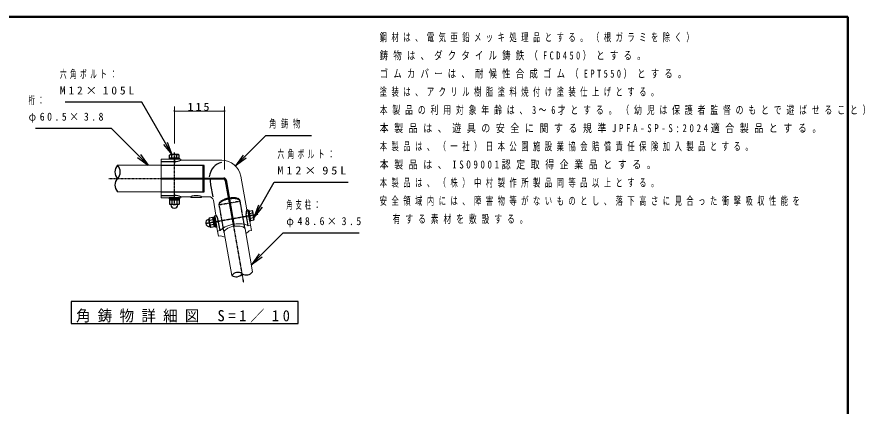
# Model space of a CAD drawing. Units: millimetres, scale not verified, with parts at other scales. Extents: x -35408 to 50, y -49934 to 13350.
# Drawn here: x -9520 to 50, y 8884 to 13350 of the extents above; entities that cross this region are included whole.
import ezdxf

# ---------------------------------------------------------------- set-up
doc = ezdxf.new("R2010")
doc.units = ezdxf.units.MM
doc.linetypes.add('USER2', pattern=[6, 3, -1, 1, -1])
doc.linetypes.add('USER4', pattern=[8, 5, -3])
for name, color, linetype, lineweight in [('A3図枠', 7, 'Continuous', 25), ('線', 2, 'Continuous', 25), ('補助', 2, 'Continuous', 25)]:
    doc.layers.add(name, color=color, linetype=linetype, lineweight=lineweight)
doc.styles.add('ＭＳ ゴシック', font='')
doc.styles.get('ＭＳ ゴシック').set_extended_font_data('MS Gothic')

# ---------------------------------------------------------------- blocks, each defined once
blk = doc.blocks.new('dimension_origin')
at = {"color": 0, "linetype": 'Continuous', "lineweight": -2}
blk.add_circle((0, 0), 1.25, dxfattribs=at)

msp = doc.modelspace()

# ---------------------------------------------------------------- linework, layer by layer
at = {"layer": 'A3図枠', "lineweight": 50}
for p, q in [((0, 13350), (-19250, 13350)), ((0, 0), (0, 13350))]:
    msp.add_line(p, q, dxfattribs=at)
at = {"layer": '線', "color": 20, "linetype": 'USER2'}
for p, q in [((-7714.059, 11195.171), (-7714.059, 11795.171)), ((-7714.059, 11747.671), (-7714.059, 11672.671)), ((-8464.059, 11495.171), (-7139.059, 11495.171)), ((-6920.138, 10305.709), (-7128.226, 11485.831)), ((-7714.059, 11242.671), (-7714.059, 11317.671)), ((-6960.436, 11233.94), (-7199.744, 11191.743)), ((-6752.755, 11084.06), (-7343.639, 10979.872)), ((-7267.613, 10993.57), (-7193.753, 11006.593)), ((-6828.881, 11070.93), (-6902.742, 11057.906))]:
    msp.add_line(p, q, dxfattribs=at)
at = {"layer": '線', "color": 7, "lineweight": 13}
for p, q in [((-7864.059, 11716.421), (-7639.059, 11716.421)), ((-7864.059, 11703.921), (-7864.059, 11716.421)), ((-7864.059, 11703.921), (-7864.059, 11500.171)), ((-7639.159, 11703.921), (-7169.522, 11703.921)), ((-7639.059, 11703.921), (-7639.059, 11716.421)), ((-8364.059, 11646.421), (-7864.059, 11646.421)), ((-7864.059, 11490.171), (-7864.059, 11286.421)), ((-6952.864, 11522.124), (-6884.99, 11137.193)), ((-8364.059, 11343.921), (-7864.059, 11343.921)), ((-7864.059, 11286.421), (-7864.059, 11273.921)), ((-7864.059, 11273.921), (-7639.059, 11273.921)), ((-7639.159, 11286.421), (-7526.559, 11286.421)), ((-7639.059, 11286.421), (-7639.059, 11273.921)), ((-7526.559, 11278.921), (-7526.559, 11286.421)), ((-7401.559, 11278.921), (-7526.559, 11278.921)), ((-7401.559, 11278.921), (-7401.559, 11286.421)), ((-7401.559, 11286.421), (-7316.781, 11286.421)), ((-7267.54, 11245.104), (-7237.551, 11075.027)), ((-6884.99, 11137.193), (-6872.68, 11139.364)), ((-6840.892, 10959.082), (-6872.68, 11139.364)), ((-7237.551, 11075.027), (-7249.861, 11072.857)), ((-7218.073, 10892.575), (-7249.861, 11072.857)), ((-6808.791, 11046.625), (-6803.192, 11047.612)), ((-6817.849, 10425.288), (-6904.673, 10917.691)), ((-6868.163, 10954.274), (-6840.892, 10959.082)), ((-6830.582, 10900.611), (-6840.892, 10959.082)), ((-7190.802, 10897.384), (-7218.073, 10892.575)), ((-7207.763, 10834.104), (-7218.073, 10892.575)), ((-7180.491, 10838.913), (-7207.763, 10834.104)), ((-7057.157, 10383.091), (-7143.981, 10875.495)), ((-6857.853, 10895.803), (-6830.582, 10900.611))]:
    msp.add_line(p, q, dxfattribs=at)
at = {"layer": '線'}
for p, q in [((-7863.959, 11690.742), (-7714.059, 11690.742)), ((-7654.059, 11728.921), (-7774.059, 11728.921)), ((-7774.059, 11728.921), (-7774.059, 11716.421)), ((-7654.059, 11716.421), (-7774.059, 11716.421)), ((-7768.907, 11763.235), (-7759.059, 11768.921)), ((-7768.907, 11728.921), (-7768.907, 11763.235)), ((-7659.21, 11728.921), (-7768.907, 11728.921)), ((-7669.059, 11768.921), (-7759.059, 11768.921)), ((-7741.483, 11728.921), (-7741.483, 11763.235)), ((-7686.635, 11728.921), (-7686.635, 11763.235)), ((-7659.21, 11763.235), (-7669.059, 11768.921)), ((-7659.21, 11728.921), (-7659.21, 11763.235)), ((-7654.059, 11716.421), (-7654.059, 11728.921)), ((-7864.059, 11500.171), (-7146.401, 11500.171)), ((-7864.059, 11490.171), (-7155.3, 11490.171)), ((-7299.065, 11423.891), (-7274.826, 11286.421)), ((-7130.679, 11469.512), (-7038.42, 10946.282)), ((-7121.781, 11479.512), (-7028.079, 10948.105)), ((-7863.959, 11299.6), (-7714.059, 11299.6)), ((-7654.059, 11273.921), (-7774.059, 11273.921)), ((-7774.059, 11273.921), (-7774.059, 11261.421)), ((-7654.059, 11261.421), (-7774.059, 11261.421)), ((-7659.21, 11246.421), (-7768.907, 11246.421)), ((-7768.907, 11246.421), (-7768.907, 11202.107)), ((-7768.907, 11202.107), (-7759.059, 11196.421)), ((-7660.309, 11261.421), (-7767.809, 11261.421)), ((-7767.809, 11261.421), (-7767.809, 11246.421)), ((-7660.309, 11246.421), (-7767.809, 11246.421)), ((-7741.483, 11246.421), (-7741.483, 11202.107)), ((-7714.896, 11246.421), (-7718.915, 11261.421)), ((-7709.202, 11246.421), (-7713.221, 11261.421)), ((-7686.635, 11246.421), (-7686.635, 11202.107)), ((-7659.21, 11202.107), (-7669.059, 11196.421)), ((-7660.309, 11261.421), (-7660.309, 11246.421)), ((-7659.21, 11246.421), (-7659.21, 11202.107)), ((-7654.059, 11261.421), (-7654.059, 11273.921)), ((-7669.059, 11196.421), (-7759.059, 11196.421)), ((-7754.059, 11193.921), (-7754.059, 11196.421)), ((-7674.059, 11193.921), (-7674.059, 11196.421)), ((-6857.765, 11126.762), (-6870.075, 11124.592)), ((-6849.238, 11006.415), (-6870.075, 11124.592)), ((-6836.927, 11008.585), (-6857.765, 11126.762)), ((-6856.871, 11121.689), (-6823.078, 11127.647)), ((-6837.822, 11013.659), (-6856.871, 11121.689)), ((-6823.078, 11127.647), (-6815.768, 11118.936)), ((-6800.14, 11030.303), (-6815.768, 11118.936)), ((-7322.568, 11024.496), (-7320.106, 11024.931)), ((-7317.085, 11040.541), (-7320.975, 11029.855)), ((-7305.346, 10941.222), (-7320.975, 11029.855)), ((-7273.444, 11048.236), (-7317.085, 11040.541)), ((-7268.682, 11021.228), (-7312.323, 11013.533)), ((-7254.396, 10940.206), (-7273.444, 11048.236)), ((-7258.482, 11049.759), (-7273.254, 11047.154)), ((-7254.586, 10941.287), (-7273.254, 11047.154)), ((-7247.257, 11058.084), (-7259.567, 11055.914)), ((-7238.729, 10937.737), (-7259.567, 11055.914)), ((-7239.814, 10943.892), (-7258.482, 11049.759)), ((-7226.419, 10939.908), (-7247.257, 11058.084)), ((-7190.802, 10897.384), (-7214.721, 11033.04)), ((-6868.163, 10954.274), (-6892.083, 11089.93)), ((-6852.109, 11094.681), (-6818.316, 11100.64)), ((-6849.238, 11006.415), (-6836.927, 11008.585)), ((-6842.584, 11040.666), (-6808.791, 11046.625)), ((-6837.822, 11013.659), (-6804.029, 11019.617)), ((-6804.029, 11019.617), (-6800.14, 11030.303)), ((-7308.677, 10945.712), (-7306.215, 10946.146)), ((-7298.037, 10932.511), (-7305.346, 10941.222)), ((-7259.158, 10967.213), (-7302.799, 10959.518)), ((-7254.396, 10940.206), (-7298.037, 10932.511)), ((-7264.065, 10995.045), (-7249.991, 11001.608)), ((-7263.077, 10989.438), (-7249.003, 10996.001)), ((-7239.814, 10943.892), (-7254.586, 10941.287)), ((-7238.729, 10937.737), (-7226.419, 10939.908))]:
    msp.add_line(p, q, dxfattribs=at)
at = {"layer": '線', "color": 4, "linetype": 'USER4'}
for p, q in [((-7864.059, 11646.421), (-7374.059, 11646.421)), ((-7384.059, 11343.921), (-7384.059, 11646.421)), ((-7374.059, 11343.921), (-7374.059, 11646.421)), ((-7864.059, 11343.921), (-7374.059, 11343.921)), ((-7143.981, 10875.495), (-7201.339, 11200.787)), ((-6904.673, 10917.691), (-6962.031, 11242.983))]:
    msp.add_line(p, q, dxfattribs=at)
at = {"layer": '線'}
for centre, radius, start, end in [((-7755.195, 11739.485), 27.424, 60.00001, 119.99999), ((-7714.059, 11699.942), 68.979, 66.57346, 113.42654), ((-7714.34, 11912.345), 221.602, 270.07279, 289.85948), ((-7672.923, 11739.485), 27.424, 60.00001, 119.99999), ((-8285.552, 11570.796), 109.006, 136.07099, 223.92901), ((-8442.565, 11570.796), 109.006, 316.07099, 43.92901), ((-8285.552, 11419.546), 109.006, 136.07099, 223.92901), ((-7155.3, 11465.171), 25, 10, 90), ((-7146.401, 11475.171), 25, 10, 90), ((-7714.34, 11077.998), 221.602, 70.14052, 89.92721), ((-7755.195, 11225.857), 27.424, 240.00001, 299.99999), ((-7714.059, 11265.4), 68.979, 246.57346, 293.42654), ((-7672.923, 11225.857), 27.424, 240.00001, 299.99999), ((-7714.059, 11193.921), 40, 180, 0), ((-6805.331, 11101.075), 87.465, 155.61012, 187.32058), ((-6844.086, 11110.02), 27.424, 340.00001, 39.99999), ((-7315.622, 10985.104), 40, 100, 280), ((-7291.315, 11031.161), 27.424, 160.00001, 219.99999), ((-7245.23, 10997.516), 68.979, 166.57346, 213.42654), ((-7300.054, 11013.842), 87.465, 12.67942, 44.38988), ((-6875.885, 11062.642), 68.979, 346.57346, 33.42654), ((-6829.8, 11028.997), 27.424, 340.00001, 39.99999), ((-7277.029, 10950.139), 27.424, 160.00001, 219.99999), ((-6986.379, 10331.531), 87.568, 56.07233, 143.92767), ((-7008.282, 10455.75), 87.568, 236.07233, 323.92767), ((-6888.628, 10476.848), 87.568, 236.07233, 323.92767)]:
    msp.add_arc(centre, radius, start, end, dxfattribs=at)
at = {"layer": '線', "color": 7, "lineweight": 13}
for centre, radius in [((-7169.522, 11483.921), 220), ((-7316.781, 11236.421), 50)]:
    msp.add_arc(centre, radius, 10, 90, dxfattribs=at)
at = {"layer": '線'}
for centre, major_axis, ratio, start_param, end_param in [((-7130.324, 11434.384), (-43.006, 243.896), 0.767184, 6.28318531, 7.39580983), ((-7111.952, 11456.884), (-43.006, 243.896), 0.767184, 1.34157699, 1.57079633), ((-7464.059, 11286.421), (62.5, 0), 0.145033, 6.28318531, 9.42477796)]:
    msp.add_ellipse(centre, major_axis=major_axis, ratio=ratio, start_param=start_param, end_param=end_param, dxfattribs=at)
at = {"layer": '線', "color": 4, "linetype": 'USER4'}
for centre in [(-7081.685, 11221.885), (-7080.09, 11212.841)]:
    msp.add_ellipse(centre, major_axis=(119.654, 21.098), ratio=0.39582, start_param=0, end_param=3.14159265, dxfattribs=at)
at = {"layer": '線', "color": 7, "lineweight": 13}
for centre, major_axis, ratio, start_param, end_param in [((-7013.494, 10898.503), (187.113, 32.993), 0.398766, 1.65642725, 2.73898224), ((-7013.494, 10898.503), (130.487, 23.008), 0.390731, 1.69374738, 3.14159265), ((-7035.16, 10894.683), (187.113, 32.993), 0.398766, 0.40261041, 1.4851654), ((-7035.16, 10894.683), (130.487, 23.008), 0.390731, 0, 1.44784528), ((-7013.494, 10898.503), (187.113, 32.993), 0.398766, 3.54420306, 3.94066981), ((-7035.16, 10894.683), (187.113, 32.993), 0.398766, 5.48410815, 5.8805749)]:
    msp.add_ellipse(centre, major_axis=major_axis, ratio=ratio, start_param=start_param, end_param=end_param, dxfattribs=at)
at = {"layer": '補助'}
for p, q in [((-8137.893, 12368.921), (-8963.152, 12368.921)), ((-8087.893, 12368.921), (-8137.893, 12368.921)), ((-7816.483, 11898.825), (-8087.893, 12368.921)), ((-8485.309, 12068.921), (-9305.082, 12068.921)), ((-8435.309, 12068.921), (-8485.309, 12068.921)), ((-8120.125, 11753.737), (-8435.309, 12068.921)), ((-6907.892, 11745.551), (-6664.539, 11988.904)), ((-6664.539, 11988.904), (-6614.539, 11988.904)), ((-6614.539, 11988.904), (-6141.641, 11988.904)), ((-7838.134, 11886.325), (-7741.483, 11768.921)), ((-7741.483, 11768.921), (-7816.483, 11898.825)), ((-7794.832, 11911.325), (-7741.483, 11768.921)), ((-8102.447, 11771.415), (-8014.059, 11647.671)), ((-8137.802, 11736.06), (-8014.059, 11647.671)), ((-8014.059, 11647.671), (-8120.125, 11753.737)), ((-6925.57, 11763.228), (-7013.958, 11639.485)), ((-7013.958, 11639.485), (-6907.892, 11745.551)), ((-6890.214, 11727.873), (-7013.958, 11639.485)), ((-6728.192, 11177.516), (-6569.833, 11451.801)), ((-6569.833, 11451.801), (-6519.833, 11451.801)), ((-6519.833, 11451.801), (-5722.183, 11451.801)), ((-6749.843, 11190.016), (-6803.192, 11047.612)), ((-6803.192, 11047.612), (-6728.192, 11177.516)), ((-6706.541, 11165.016), (-6803.192, 11047.612)), ((-6726.138, 10612.765), (-6467.494, 10871.409)), ((-6467.494, 10871.409), (-6417.494, 10871.409)), ((-6417.494, 10871.409), (-5597.721, 10871.409)), ((-6743.816, 10630.443), (-6832.204, 10506.699)), ((-6832.204, 10506.699), (-6726.138, 10612.765)), ((-6708.46, 10595.087), (-6832.204, 10506.699))]:
    msp.add_line(p, q, dxfattribs=at)
at = {"layer": '補助', "lineweight": 13}
for p, q in [((-7714.059, 11895.171), (-7714.059, 12318.921)), ((-7714.059, 12268.921), (-7139.059, 12268.921)), ((-7139.059, 11597.671), (-7139.059, 12318.921))]:
    msp.add_line(p, q, dxfattribs=at)
at = {"layer": '補助'}
msp.add_lwpolyline([(-8894.895, 10084.742), (-8894.895, 9834.742), (-6294.895, 9834.742), (-6294.895, 10084.742)], close=True, dxfattribs=at)

# ---------------------------------------------------------------- block references
at = {"layer": '補助', "lineweight": 13, "xscale": 3.33, "yscale": 3.33}
msp.add_blockref('dimension_origin', (-7714.059, 12268.921), dxfattribs=at)
at = {"layer": '補助', "lineweight": 13, "xscale": 3.33, "yscale": 3.33, "rotation": 180}
msp.add_blockref('dimension_origin', (-7139.059, 12268.921), dxfattribs=at)

# ---------------------------------------------------------------- texts
at = {"layer": '補助', "style": 'ＭＳ ゴシック'}
for s, insert, char_height, attachment_point in [('\\T1.62;\\W0.65;鋼材は、電気亜鉛メッキ処理品とする。（根ガラミを除く）', (-5362.239, 13159.844), 91.64, 1), ('\\T1.62;\\W0.75;鋳物は、ダクタイル鋳鉄（FCD450）とする。', (-5362.239, 12951.51), 91.64, 1), ('\\T1.5;\\W0.6;六角ボルト：', (-9025.214, 12737.671), 91.64, 1), ('\\T1.62;\\W0.75;ゴムカバーは、耐候性合成ゴム（EPT550）とする。', (-5362.239, 12743.177), 91.64, 1), ('\\T1.5;\\W1.05;M12×105L', (-9025.214, 12550.171), 91.64, 1), ('\\T1.62;\\W0.65;塗装は、アクリル樹脂塗料焼付け塗装仕上げとする。', (-5362.239, 12534.844), 91.64, 1), ('\\T1.5;\\W0.55;桁：', (-9383.344, 12437.671), 91.64, 1), ('\\T1.33;\\W1.1;115', (-7426.559, 12269.921), 91.64, 8), ('\\T1.62;\\W0.7;本製品の利用対象年齢は、3～6才とする。（幼児は保護者監督のもとで遊ばせること）', (-5362.239, 12326.51), 91.64, 1), ('\\T1.5;\\W0.9;φ60.5×3.8', (-9383.344, 12250.171), 91.64, 1), ('\\T1.64;\\W0.65;角鋳物', (-6628.289, 12170.154), 91.64, 1), ('\\T1.62;\\W0.8;本製品は、遊具の安全に関する規準JPFA-SP-S:2024適合製品とする。', (-5362.239, 12118.177), 91.64, 1), ('\\T1.62;\\W0.65;本製品は、（一社）日本公園施設業協会賠償責任保険加入製品とする。', (-5362.239, 11909.844), 91.64, 1), ('\\T1.5;\\W0.6;六角ボルト：', (-6533.583, 11820.551), 91.64, 1), ('\\T1.62;\\W0.8;本製品は、ISO9001認定取得企業品とする。', (-5362.239, 11701.511), 91.64, 1), ('\\T1.5;\\W1.1;M12×95L', (-6533.583, 11633.051), 91.64, 1), ('\\T1.62;\\W0.65;本製品は、（株）中村製作所製品同等品以上とする。', (-5362.239, 11493.177), 91.64, 1), ('\\T1.62;\\W0.65;安全領域内には、障害物等がないものとし、落下高さに見合った衝撃吸収性能を', (-5362.239, 11284.844), 91.64, 1), ('\\T1.5;\\W0.55;角支柱：', (-6431.244, 11240.159), 91.64, 1), ('\\T1.5;\\W0.9;φ48.6×3.5', (-6431.244, 11052.659), 91.64, 1), ('\\T1.62;\\W0.7;\\~\\~有する素材を敷設する。', (-5362.239, 11076.511), 91.64, 1), ('\\T1.5;\\W0.95;角鋳物詳細図\\~S=1／10', (-7594.895, 9843.075), 128.3, 8)]:
    msp.add_mtext(s, dxfattribs=dict(at, insert=insert, char_height=char_height, attachment_point=attachment_point))

doc.saveas('drawing.dxf')
